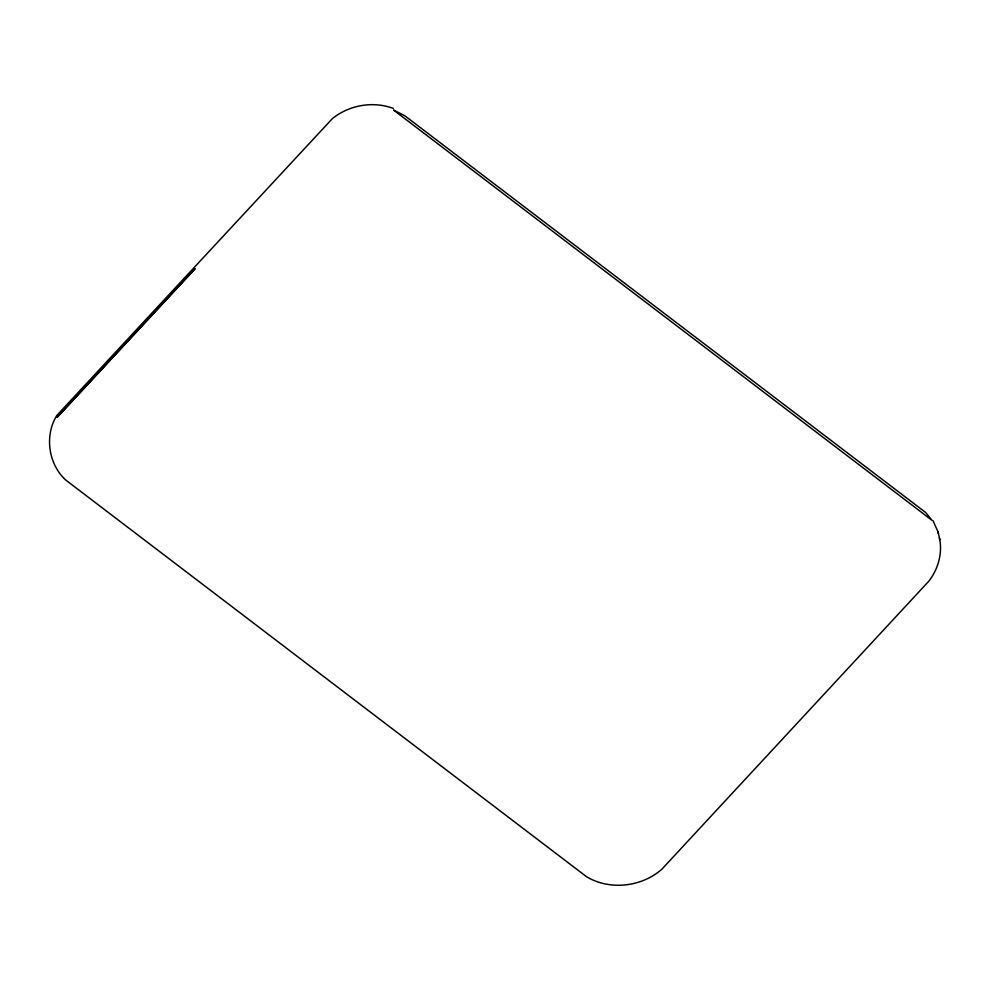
<?xml version="1.0" encoding="UTF-8"?>
<svg xmlns="http://www.w3.org/2000/svg" width="990" height="990" viewBox="0 0 990 990"><rect width="100%" height="100%" fill="white"/><g stroke="black" fill="none" stroke-linecap="round" stroke-linejoin="round"><path stroke-width="1.49" d="M393.315 108.405C373.02 100.844 349.074 105.027 332.318 118.676L56.801 415.491C44.389 435.65 48.275 463.815 65.588 479.927L586.538 876.719C609.865 890.691 641.582 887.052 661.877 869.208L928.806 581.204C938.223 569.139 942.765 552.989 939.423 537.904M932.988 520.616L938.013 531.902L939.844 539.674M938.013 531.902L938.421 533.672M57.21 417.26L194.968 268.859L57.21 417.26M393.723 110.175L931.986 520.307L925.699 512.523L404.861 115.793L393.723 110.175"/></g></svg>
